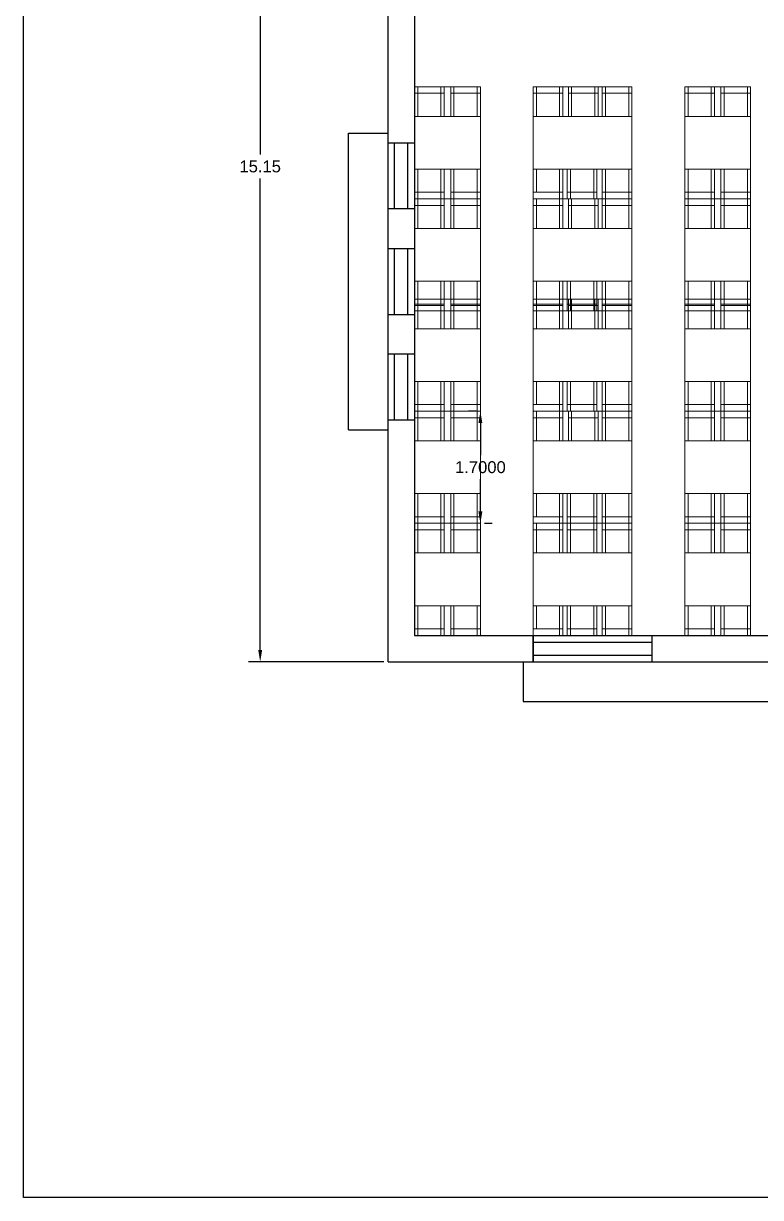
# Model space of a CAD drawing. Header units: inches. Extents: x 101 to 668, y -217 to 99.
# Drawn here: x 123.27 to 134.45, y -4.21 to 13.59 of the extents above; entities that cross this region are included whole.
import ezdxf

# ---------------------------------------------------------------- set-up
doc = ezdxf.new("R2010")
doc.units = ezdxf.units.IN
doc.header["$MEASUREMENT"] = 0
doc.layers.add('FUR', color=1, linetype='Continuous', lineweight=15)
doc.styles.get("Standard").update_dxf_attribs({"font": 'arial.ttf'})
doc.dimstyles.get("Standard").update_dxf_attribs({"dimtxt": 0.18, "dimasz": 0.18, "dimexe": 0.18, "dimexo": 0.0625, "dimgap": 0.09, "dimtad": 0, "dimtih": 1, "dimtoh": 1, "dimdec": 4, "dimzin": 0, "dimdsep": 46, "dimtxsty": 'Standard', "dimcen": 0.09, "dimadec": 0, "dimazin": 0, "dimtfac": 1, "dimtdec": 4, "dimtofl": 0, "dimtmove": 0, "dimatfit": 3, "dimfxl": 1, "dimtolj": 1, "dimtzin": 0, "dimarcsym": 0})

# ---------------------------------------------------------------- blocks, each defined once
blk = doc.blocks.new('*D25')
at = {"color": 0, "lineweight": -2}
for p, q in [((128.737, 18.928), (126.68, 18.928)), ((126.86, 18.748), (126.86, 11.6)), ((126.86, 4.088), (126.86, 11.236)), ((128.737, 3.908), (126.68, 3.908))]:
    blk.add_line(p, q, dxfattribs=at)
at = {"color": 0}
for points in [[(126.83, 18.748), (126.89, 18.748), (126.86, 18.928)], [(126.83, 4.088), (126.89, 4.088), (126.86, 3.908)]]:
    blk.add_solid(points, dxfattribs=at)
at = {"layer": 'Defpoints', "color": 0}
for p in [(128.8, 18.928), (126.86, 3.908), (128.8, 3.908)]:
    blk.add_point(p, dxfattribs=at)
at = {"color": 0, "insert": (126.86, 11.418), "char_height": 0.18, "attachment_point": 5}
blk.add_mtext('\\A1;15.15', dxfattribs=at)
blk = doc.blocks.new('*D65')
at = {"color": 0, "lineweight": -2}
for p, q in [((130.137, 7.708), (130.02, 7.708)), ((130.2, 7.528), (130.2, 7.04)), ((130.2, 6.188), (130.2, 6.676)), ((130.262, 6.008), (130.38, 6.008))]:
    blk.add_line(p, q, dxfattribs=at)
at = {"color": 0}
for points in [[(130.17, 7.528), (130.23, 7.528), (130.2, 7.708)], [(130.17, 6.188), (130.23, 6.188), (130.2, 6.008)]]:
    blk.add_solid(points, dxfattribs=at)
at = {"layer": 'Defpoints', "color": 0}
for p in [(130.2, 7.708), (130.2, 7.708), (130.2, 6.008)]:
    blk.add_point(p, dxfattribs=at)
at = {"color": 0, "insert": (130.2, 6.858), "char_height": 0.18, "attachment_point": 5}
blk.add_mtext('\\A1;1.7000', dxfattribs=at)

msp = doc.modelspace()

# ---------------------------------------------------------------- linework, layer by layer
for p, q in [((128.79961, 3.90825), (128.79961, 18.92825)), ((129.19961, 14.97825), (129.19961, 4.30825)), ((128.19961, 7.42526), (128.19961, 11.92526)), ((128.19961, 11.92526), (128.79961, 11.92526)), ((128.79961, 11.77526), (129.19961, 11.77526)), ((128.89961, 10.77526), (128.89961, 11.77526)), ((129.09961, 10.77526), (129.09961, 11.77526)), ((133.29961, 10.92825), (133.29961, 10.92825)), ((129.19961, 10.77526), (128.79961, 10.77526)), ((128.79961, 10.17526), (129.19961, 10.17526)), ((128.89961, 9.17526), (128.89961, 10.17526)), ((129.09961, 9.17526), (129.09961, 10.17526)), ((128.79961, 9.17526), (129.19961, 9.17526)), ((128.79961, 8.57526), (129.19961, 8.57526)), ((128.89961, 7.57526), (128.89961, 8.57526)), ((129.09961, 7.57526), (129.09961, 8.57526)), ((133.29961, 7.70825), (133.29961, 7.70825)), ((128.79961, 7.57526), (129.19961, 7.57526)), ((128.19961, 7.42526), (128.79961, 7.42526)), ((129.19961, 4.30825), (146.74461, 4.30825)), ((130.99961, 3.90825), (130.99961, 4.30825)), ((130.99961, 4.30825), (130.99961, 3.90825)), ((132.79961, 4.30825), (132.79961, 3.90825)), ((130.99961, 4.20825), (132.79961, 4.20825)), ((130.99961, 4.00825), (132.79961, 4.00825)), ((128.79961, 3.90825), (144.81961, 3.90825)), ((130.84961, 3.90825), (130.84961, 3.30825)), ((130.99961, 3.90825), (130.99961, 3.90825)), ((130.84961, 3.30825), (143.74961, 3.30825))]:
    msp.add_line(p, q)
msp.add_lwpolyline([(123.26887, 33.4591), (170.7734, 33.4591), (170.7734, -4.21419), (123.26887, -4.21419)], close=True)
at = {"layer": 'FUR', "lineweight": 20}
for p, q in [((129.19961, 12.62825), (129.19961, 12.17825)), ((129.19961, 12.62825), (129.64961, 12.62825)), ((129.19961, 12.62825), (130.19961, 12.62825)), ((129.64961, 12.52825), (129.19961, 12.52825)), ((129.24961, 12.62825), (129.24961, 12.17825)), ((129.59961, 12.62825), (129.59961, 12.17825)), ((129.64961, 12.62825), (129.64961, 12.17825)), ((129.74961, 12.62825), (130.19961, 12.62825)), ((129.74961, 12.62825), (129.74961, 12.17825)), ((130.19961, 12.52825), (129.74961, 12.52825)), ((129.79961, 12.62825), (129.79961, 12.17825)), ((130.14961, 12.62825), (130.14961, 12.17825)), ((130.19961, 12.62825), (130.19961, 12.17825)), ((130.19961, 12.62825), (130.19961, 11.37825)), ((130.99961, 12.62825), (130.99961, 11.37825)), ((130.99961, 12.62825), (130.99961, 12.17825)), ((130.99961, 12.62825), (131.44961, 12.62825)), ((130.99961, 12.62825), (132.49961, 12.62825)), ((131.44961, 12.52825), (130.99961, 12.52825)), ((131.04961, 12.62825), (131.04961, 12.17825)), ((131.39961, 12.62825), (131.39961, 12.17825)), ((131.44961, 12.62825), (131.44961, 12.17825)), ((131.53426, 12.62825), (131.53426, 12.17825)), ((131.98426, 12.52825), (131.53426, 12.52825)), ((131.58426, 12.62825), (131.58426, 12.17825)), ((131.64961, 12.62825), (132.09961, 12.62825)), ((131.93426, 12.62825), (131.93426, 12.17825)), ((131.98426, 12.62825), (131.98426, 12.17825)), ((132.04961, 12.62825), (132.04961, 12.17825)), ((132.49961, 12.52825), (132.04961, 12.52825)), ((132.09961, 12.62825), (132.09961, 12.17825)), ((132.44961, 12.62825), (132.44961, 12.17825)), ((132.49961, 12.62825), (132.49961, 10.92825)), ((132.49961, 12.62825), (132.49961, 12.17825)), ((133.29961, 12.62825), (133.29961, 10.92825)), ((133.29961, 12.62825), (133.74961, 12.62825)), ((133.29961, 12.62825), (134.29961, 12.62825)), ((133.74961, 12.52825), (133.29961, 12.52825)), ((133.34961, 12.62825), (133.34961, 12.17825)), ((133.69961, 12.62825), (133.69961, 12.17825)), ((133.74961, 12.62825), (133.74961, 12.17825)), ((133.84961, 12.62825), (134.29961, 12.62825)), ((133.84961, 12.62825), (133.84961, 12.17825)), ((134.29961, 12.52825), (133.84961, 12.52825)), ((133.89961, 12.62825), (133.89961, 12.17825)), ((134.24961, 12.62825), (134.24961, 12.17825)), ((134.29961, 12.62825), (134.29961, 12.17825)), ((134.29961, 12.62825), (134.29961, 11.37825)), ((129.19961, 12.37825), (129.19961, 12.17825)), ((129.74961, 12.37825), (129.74961, 12.17825)), ((130.99961, 12.37825), (130.99961, 12.17825)), ((131.53426, 12.37825), (131.53426, 12.17825)), ((133.84961, 12.37825), (133.84961, 12.17825)), ((129.19961, 12.17825), (129.74961, 12.17825)), ((129.19961, 12.17825), (129.19961, 11.37825)), ((129.74961, 12.17825), (130.19961, 12.17825)), ((130.99961, 12.17825), (131.53426, 12.17825)), ((130.99961, 12.17825), (130.99961, 11.37825)), ((131.53426, 12.17825), (132.04961, 12.17825)), ((132.04961, 12.17825), (132.49961, 12.17825)), ((133.29961, 12.17825), (133.84961, 12.17825)), ((133.84961, 12.17825), (134.29961, 12.17825)), ((129.19961, 11.37825), (129.74961, 11.37825)), ((129.19961, 11.37825), (129.19961, 10.92825)), ((129.24961, 11.37825), (129.24961, 10.92825)), ((129.59961, 11.37825), (129.59961, 10.92825)), ((129.64961, 11.37825), (129.64961, 10.92825)), ((129.74961, 11.37825), (130.19961, 11.37825)), ((129.74961, 11.37825), (129.74961, 10.92825)), ((129.79961, 11.37825), (129.79961, 10.92825)), ((130.14961, 11.37825), (130.14961, 10.92825)), ((130.19961, 11.37825), (130.19961, 10.92825)), ((130.19961, 11.37825), (130.19961, 10.92825)), ((130.99961, 11.37825), (131.51882, 11.37825)), ((130.99961, 11.37825), (130.99961, 10.92825)), ((131.04961, 11.37825), (131.04961, 11.02825)), ((131.39961, 11.37825), (131.39961, 10.92825)), ((131.44961, 11.37825), (131.44961, 10.92825)), ((131.51882, 11.37825), (132.04961, 11.37825)), ((131.51882, 11.37825), (131.51882, 10.92825)), ((131.56882, 11.37825), (131.56882, 10.92825)), ((131.91882, 11.37825), (131.91882, 10.92825)), ((131.96882, 11.37825), (131.96882, 10.92825)), ((132.04961, 11.37825), (132.49961, 11.37825)), ((132.04961, 11.37825), (132.04961, 10.92825)), ((132.09961, 11.37825), (132.09961, 10.92825)), ((132.44961, 11.37825), (132.44961, 10.92825)), ((132.49961, 11.37825), (132.49961, 10.92825)), ((133.29961, 11.37825), (133.84961, 11.37825)), ((133.34961, 11.37825), (133.34961, 10.92825)), ((133.69961, 11.37825), (133.69961, 10.92825)), ((133.74961, 11.37825), (133.74961, 10.92825)), ((133.84961, 11.37825), (134.29961, 11.37825)), ((133.84961, 11.37825), (133.84961, 10.92825)), ((133.89961, 11.37825), (133.89961, 10.92825)), ((134.24961, 11.37825), (134.24961, 10.92825)), ((134.29961, 11.37825), (134.29961, 10.92825)), ((134.29961, 11.37825), (134.29961, 10.92825)), ((129.19961, 11.02825), (129.64961, 11.02825)), ((129.19961, 10.92825), (129.64961, 10.92825)), ((129.19961, 10.92825), (130.19961, 10.92825)), ((129.19961, 10.92825), (129.19961, 9.22825)), ((129.19961, 10.92825), (129.64961, 10.92825)), ((129.19961, 10.92825), (130.19961, 10.92825)), ((129.24961, 10.92825), (129.24961, 10.47825)), ((129.59961, 10.92825), (129.59961, 10.47825)), ((129.64961, 10.92825), (129.64961, 10.47825)), ((129.74961, 11.02825), (130.19961, 11.02825)), ((129.74961, 10.92825), (130.19961, 10.92825)), ((129.74961, 10.92825), (129.74961, 10.47825)), ((129.79961, 10.92825), (129.79961, 10.47825)), ((129.84961, 10.92825), (130.19961, 10.92825)), ((130.14961, 10.92825), (130.14961, 10.47825)), ((130.19961, 10.92825), (130.19961, 10.47825)), ((130.19961, 10.92825), (130.19961, 9.67825)), ((130.99961, 11.02825), (131.44961, 11.02825)), ((130.99961, 10.92825), (131.44961, 10.92825)), ((130.99961, 10.92825), (132.49961, 10.92825)), ((130.99961, 10.92825), (130.99961, 9.67825)), ((130.99961, 10.92825), (130.99961, 10.47825)), ((130.99961, 10.92825), (131.44961, 10.92825)), ((130.99961, 10.92825), (132.49961, 10.92825)), ((131.04961, 10.92825), (131.04961, 10.47825)), ((131.39961, 10.92825), (131.39961, 10.47825)), ((131.44961, 10.92825), (131.44961, 10.47825)), ((131.51882, 11.02825), (131.96882, 11.02825)), ((131.53426, 10.92825), (131.53426, 10.47825)), ((131.58426, 10.92825), (131.58426, 10.47825)), ((131.64961, 10.92825), (132.09961, 10.92825)), ((131.64961, 10.92825), (132.09961, 10.92825)), ((131.93426, 10.92825), (131.93426, 10.47825)), ((131.98426, 10.92825), (131.98426, 10.47825)), ((132.04961, 11.02825), (132.49961, 11.02825)), ((132.04961, 10.92825), (132.04961, 10.47825)), ((132.09961, 10.92825), (132.09961, 10.47825)), ((132.44961, 10.92825), (132.44961, 10.47825)), ((132.49961, 10.92825), (132.49961, 9.22825)), ((132.49961, 10.92825), (132.49961, 10.47825)), ((133.29961, 11.02825), (133.74961, 11.02825)), ((133.29961, 10.92825), (133.74961, 10.92825)), ((133.29961, 10.92825), (134.29961, 10.92825)), ((133.29961, 10.92825), (133.29961, 9.22825)), ((133.29961, 10.92825), (133.74961, 10.92825)), ((133.29961, 10.92825), (134.29961, 10.92825)), ((133.34961, 10.92825), (133.34961, 10.47825)), ((133.69961, 10.92825), (133.69961, 10.47825)), ((133.74961, 10.92825), (133.74961, 10.47825)), ((133.84961, 11.02825), (134.29961, 11.02825)), ((133.84961, 10.92825), (134.29961, 10.92825)), ((133.84961, 10.92825), (133.84961, 10.47825)), ((133.89961, 10.92825), (133.89961, 10.47825)), ((133.94961, 10.92825), (134.29961, 10.92825)), ((134.24961, 10.92825), (134.24961, 10.47825)), ((134.29961, 10.92825), (134.29961, 10.47825)), ((134.29961, 10.92825), (134.29961, 9.67825)), ((129.64961, 10.82825), (129.19961, 10.82825)), ((130.19961, 10.82825), (129.74961, 10.82825)), ((131.44961, 10.82825), (130.99961, 10.82825)), ((131.98426, 10.82825), (131.53426, 10.82825)), ((132.49961, 10.82825), (132.04961, 10.82825)), ((133.74961, 10.82825), (133.29961, 10.82825)), ((134.29961, 10.82825), (133.84961, 10.82825)), ((129.74961, 10.67825), (129.74961, 10.47825)), ((130.99961, 10.67825), (130.99961, 10.47825)), ((131.53426, 10.67825), (131.53426, 10.47825)), ((133.84961, 10.67825), (133.84961, 10.47825)), ((129.19961, 10.47825), (129.74961, 10.47825)), ((129.74961, 10.47825), (130.19961, 10.47825)), ((130.99961, 10.47825), (131.53426, 10.47825)), ((130.99961, 10.47825), (130.99961, 9.67825)), ((131.53426, 10.47825), (132.04961, 10.47825)), ((132.04961, 10.47825), (132.49961, 10.47825)), ((133.29961, 10.47825), (133.84961, 10.47825)), ((133.84961, 10.47825), (134.29961, 10.47825)), ((129.19961, 9.67825), (129.74961, 9.67825)), ((129.24961, 9.67825), (129.24961, 9.22825)), ((129.59961, 9.67825), (129.59961, 9.22825)), ((129.64961, 9.67825), (129.64961, 9.22825)), ((129.74961, 9.67825), (130.19961, 9.67825)), ((129.74961, 9.67825), (129.74961, 9.22825)), ((129.79961, 9.67825), (129.79961, 9.22825)), ((130.14961, 9.67825), (130.14961, 9.22825)), ((130.19961, 9.67825), (130.19961, 9.22825)), ((130.19961, 9.67825), (130.19961, 9.22825)), ((130.99961, 9.67825), (131.51882, 9.67825)), ((130.99961, 9.67825), (130.99961, 9.22825)), ((131.04961, 9.67825), (131.04961, 9.32825)), ((131.39961, 9.67825), (131.39961, 9.22825)), ((131.44961, 9.67825), (131.44961, 9.22825)), ((131.51882, 9.67825), (132.04961, 9.67825)), ((131.51882, 9.67825), (131.51882, 9.22825)), ((131.56882, 9.67825), (131.56882, 9.22825)), ((131.91882, 9.67825), (131.91882, 9.22825)), ((131.96882, 9.67825), (131.96882, 9.22825)), ((132.04961, 9.67825), (132.49961, 9.67825)), ((132.04961, 9.67825), (132.04961, 9.22825)), ((132.09961, 9.67825), (132.09961, 9.22825)), ((132.44961, 9.67825), (132.44961, 9.22825)), ((132.49961, 9.67825), (132.49961, 9.22825)), ((133.29961, 9.67825), (133.84961, 9.67825)), ((133.34961, 9.67825), (133.34961, 9.22825)), ((133.69961, 9.67825), (133.69961, 9.22825)), ((133.74961, 9.67825), (133.74961, 9.22825)), ((133.84961, 9.67825), (134.29961, 9.67825)), ((133.84961, 9.67825), (133.84961, 9.22825)), ((133.89961, 9.67825), (133.89961, 9.22825)), ((134.24961, 9.67825), (134.24961, 9.22825)), ((134.29961, 9.67825), (134.29961, 9.22825)), ((134.29961, 9.67825), (134.29961, 9.22825)), ((129.19961, 9.40825), (129.19961, 8.95825)), ((129.19961, 9.40825), (129.64961, 9.40825)), ((129.19961, 9.40825), (130.19961, 9.40825)), ((129.19961, 9.32825), (129.64961, 9.32825)), ((129.64961, 9.30825), (129.19961, 9.30825)), ((129.24961, 9.40825), (129.24961, 8.95825)), ((129.59961, 9.40825), (129.59961, 8.95825)), ((129.64961, 9.40825), (129.64961, 8.95825)), ((129.74961, 9.40825), (130.19961, 9.40825)), ((129.74961, 9.40825), (129.74961, 8.95825)), ((129.74961, 9.32825), (130.19961, 9.32825)), ((130.19961, 9.30825), (129.74961, 9.30825)), ((129.79961, 9.40825), (129.79961, 8.95825)), ((130.14961, 9.40825), (130.14961, 8.95825)), ((130.19961, 9.40825), (130.19961, 8.95825)), ((130.19961, 9.40825), (130.19961, 8.15825)), ((130.99961, 9.40825), (130.99961, 8.15825)), ((130.99961, 9.40825), (130.99961, 8.95825)), ((130.99961, 9.40825), (131.44961, 9.40825)), ((130.99961, 9.40825), (132.49961, 9.40825)), ((130.99961, 9.32825), (131.44961, 9.32825)), ((131.44961, 9.30825), (130.99961, 9.30825)), ((131.04961, 9.40825), (131.04961, 8.95825)), ((131.39961, 9.40825), (131.39961, 8.95825)), ((131.44961, 9.40825), (131.44961, 8.95825)), ((131.51882, 9.32825), (131.96882, 9.32825)), ((131.53426, 9.40825), (131.53426, 8.95825)), ((131.98426, 9.30825), (131.53426, 9.30825)), ((131.58426, 9.40825), (131.58426, 8.95825)), ((131.64961, 9.40825), (132.09961, 9.40825)), ((131.93426, 9.40825), (131.93426, 8.95825)), ((131.98426, 9.40825), (131.98426, 8.95825)), ((132.04961, 9.40825), (132.04961, 8.95825)), ((132.04961, 9.32825), (132.49961, 9.32825)), ((132.49961, 9.30825), (132.04961, 9.30825)), ((132.09961, 9.40825), (132.09961, 8.95825)), ((132.44961, 9.40825), (132.44961, 8.95825)), ((132.49961, 9.40825), (132.49961, 7.70825)), ((132.49961, 9.40825), (132.49961, 8.95825)), ((133.29961, 9.40825), (133.29961, 7.70825)), ((133.29961, 9.40825), (133.74961, 9.40825)), ((133.29961, 9.40825), (134.29961, 9.40825)), ((133.29961, 9.32825), (133.74961, 9.32825)), ((133.74961, 9.30825), (133.29961, 9.30825)), ((133.34961, 9.40825), (133.34961, 8.95825)), ((133.69961, 9.40825), (133.69961, 8.95825)), ((133.74961, 9.40825), (133.74961, 8.95825)), ((133.84961, 9.40825), (134.29961, 9.40825)), ((133.84961, 9.40825), (133.84961, 8.95825)), ((133.84961, 9.32825), (134.29961, 9.32825)), ((134.29961, 9.30825), (133.84961, 9.30825)), ((133.89961, 9.40825), (133.89961, 8.95825)), ((134.24961, 9.40825), (134.24961, 8.95825)), ((134.29961, 9.40825), (134.29961, 8.95825)), ((134.29961, 9.40825), (134.29961, 8.15825)), ((129.19961, 9.22825), (129.64961, 9.22825)), ((129.19961, 9.22825), (130.19961, 9.22825)), ((129.19961, 9.15825), (129.19961, 8.95825)), ((129.74961, 9.15825), (129.74961, 8.95825)), ((129.84961, 9.22825), (130.19961, 9.22825)), ((130.99961, 9.22825), (131.44961, 9.22825)), ((130.99961, 9.22825), (132.49961, 9.22825)), ((130.99961, 9.15825), (130.99961, 8.95825)), ((131.53426, 9.15825), (131.53426, 8.95825)), ((131.64961, 9.22825), (132.09961, 9.22825)), ((133.29961, 9.22825), (133.74961, 9.22825)), ((133.29961, 9.22825), (134.29961, 9.22825)), ((133.84961, 9.15825), (133.84961, 8.95825)), ((133.94961, 9.22825), (134.29961, 9.22825)), ((129.19961, 8.95825), (129.74961, 8.95825)), ((129.19961, 8.95825), (129.19961, 8.15825)), ((129.74961, 8.95825), (130.19961, 8.95825)), ((130.99961, 8.95825), (131.53426, 8.95825)), ((130.99961, 8.95825), (130.99961, 8.15825)), ((131.53426, 8.95825), (132.04961, 8.95825)), ((132.04961, 8.95825), (132.49961, 8.95825)), ((133.29961, 8.95825), (133.84961, 8.95825)), ((133.84961, 8.95825), (134.29961, 8.95825)), ((129.19961, 8.15825), (129.74961, 8.15825)), ((129.19961, 8.15825), (129.19961, 7.70825)), ((129.24961, 8.15825), (129.24961, 7.70825)), ((129.59961, 8.15825), (129.59961, 7.70825)), ((129.64961, 8.15825), (129.64961, 7.70825)), ((129.74961, 8.15825), (130.19961, 8.15825)), ((129.74961, 8.15825), (129.74961, 7.70825)), ((129.79961, 8.15825), (129.79961, 7.70825)), ((130.14961, 8.15825), (130.14961, 7.70825)), ((130.19961, 8.15825), (130.19961, 7.70825)), ((130.19961, 8.15825), (130.19961, 7.70825)), ((130.99961, 8.15825), (131.51882, 8.15825)), ((130.99961, 8.15825), (130.99961, 7.70825)), ((131.04961, 8.15825), (131.04961, 7.80825)), ((131.39961, 8.15825), (131.39961, 7.70825)), ((131.44961, 8.15825), (131.44961, 7.70825)), ((131.51882, 8.15825), (132.04961, 8.15825)), ((131.51882, 8.15825), (131.51882, 7.70825)), ((131.56882, 8.15825), (131.56882, 7.70825)), ((131.91882, 8.15825), (131.91882, 7.70825)), ((131.96882, 8.15825), (131.96882, 7.70825)), ((132.04961, 8.15825), (132.49961, 8.15825)), ((132.04961, 8.15825), (132.04961, 7.70825)), ((132.09961, 8.15825), (132.09961, 7.70825)), ((132.44961, 8.15825), (132.44961, 7.70825)), ((132.49961, 8.15825), (132.49961, 7.70825)), ((133.29961, 8.15825), (133.84961, 8.15825)), ((133.34961, 8.15825), (133.34961, 7.70825)), ((133.69961, 8.15825), (133.69961, 7.70825)), ((133.74961, 8.15825), (133.74961, 7.70825)), ((133.84961, 8.15825), (134.29961, 8.15825)), ((133.84961, 8.15825), (133.84961, 7.70825)), ((133.89961, 8.15825), (133.89961, 7.70825)), ((134.24961, 8.15825), (134.24961, 7.70825)), ((134.29961, 8.15825), (134.29961, 7.70825)), ((134.29961, 8.15825), (134.29961, 7.70825)), ((129.19961, 7.80825), (129.64961, 7.80825)), ((129.19961, 7.70825), (129.19961, 6.00825)), ((129.19961, 7.70825), (129.64961, 7.70825)), ((129.19961, 7.70825), (130.19961, 7.70825)), ((129.19961, 7.70825), (129.64961, 7.70825)), ((129.19961, 7.70825), (130.19961, 7.70825)), ((129.19961, 7.70825), (129.64961, 7.70825)), ((129.19961, 7.70825), (130.19961, 7.70825)), ((129.24961, 7.70825), (129.24961, 7.25825)), ((129.59961, 7.70825), (129.59961, 7.25825)), ((129.64961, 7.70825), (129.64961, 7.25825)), ((129.74961, 7.80825), (130.19961, 7.80825)), ((129.74961, 7.70825), (130.19961, 7.70825)), ((129.74961, 7.70825), (129.74961, 7.25825)), ((129.74961, 7.70825), (130.19961, 7.70825)), ((129.79961, 7.70825), (129.79961, 7.25825)), ((129.84961, 7.70825), (130.19961, 7.70825)), ((130.14961, 7.70825), (130.14961, 7.25825)), ((130.19961, 7.70825), (130.19961, 7.25825)), ((130.19961, 7.70825), (130.19961, 6.45825)), ((130.99961, 7.80825), (131.44961, 7.80825)), ((130.99961, 7.70825), (130.99961, 6.45825)), ((130.99961, 7.70825), (130.99961, 7.25825)), ((130.99961, 7.70825), (131.44961, 7.70825)), ((130.99961, 7.70825), (132.49961, 7.70825)), ((130.99961, 7.70825), (131.44961, 7.70825)), ((130.99961, 7.70825), (132.49961, 7.70825)), ((130.99961, 7.70825), (131.44961, 7.70825)), ((130.99961, 7.70825), (132.49961, 7.70825)), ((131.04961, 7.70825), (131.04961, 7.25825)), ((131.39961, 7.70825), (131.39961, 7.25825)), ((131.44961, 7.70825), (131.44961, 7.25825)), ((131.51882, 7.80825), (131.96882, 7.80825)), ((131.53426, 7.70825), (131.53426, 7.25825)), ((131.58426, 7.70825), (131.58426, 7.25825)), ((131.64961, 7.70825), (132.09961, 7.70825)), ((131.64961, 7.70825), (132.09961, 7.70825)), ((131.64961, 7.70825), (132.09961, 7.70825)), ((131.93426, 7.70825), (131.93426, 7.25825)), ((131.98426, 7.70825), (131.98426, 7.25825)), ((132.04961, 7.80825), (132.49961, 7.80825)), ((132.04961, 7.70825), (132.04961, 7.25825)), ((132.09961, 7.70825), (132.09961, 7.25825)), ((132.44961, 7.70825), (132.44961, 7.25825)), ((132.49961, 7.70825), (132.49961, 6.00825)), ((132.49961, 7.70825), (132.49961, 7.25825)), ((133.29961, 7.80825), (133.74961, 7.80825)), ((133.29961, 7.70825), (133.29961, 6.00825)), ((133.29961, 7.70825), (133.74961, 7.70825)), ((133.29961, 7.70825), (134.29961, 7.70825)), ((133.29961, 7.70825), (133.74961, 7.70825)), ((133.29961, 7.70825), (134.29961, 7.70825)), ((133.29961, 7.70825), (133.74961, 7.70825)), ((133.29961, 7.70825), (134.29961, 7.70825)), ((133.34961, 7.70825), (133.34961, 7.25825)), ((133.69961, 7.70825), (133.69961, 7.25825)), ((133.74961, 7.70825), (133.74961, 7.25825)), ((133.84961, 7.80825), (134.29961, 7.80825)), ((133.84961, 7.70825), (134.29961, 7.70825)), ((133.84961, 7.70825), (133.84961, 7.25825)), ((133.84961, 7.70825), (134.29961, 7.70825)), ((133.89961, 7.70825), (133.89961, 7.25825)), ((133.94961, 7.70825), (134.29961, 7.70825)), ((134.24961, 7.70825), (134.24961, 7.25825)), ((134.29961, 7.70825), (134.29961, 7.25825)), ((134.29961, 7.70825), (134.29961, 6.45825)), ((129.64961, 7.60825), (129.19961, 7.60825)), ((130.19961, 7.60825), (129.74961, 7.60825)), ((131.44961, 7.60825), (130.99961, 7.60825)), ((131.98426, 7.60825), (131.53426, 7.60825)), ((132.49961, 7.60825), (132.04961, 7.60825)), ((133.74961, 7.60825), (133.29961, 7.60825)), ((134.29961, 7.60825), (133.84961, 7.60825)), ((129.74961, 7.45825), (129.74961, 7.25825)), ((130.99961, 7.45825), (130.99961, 7.25825)), ((131.53426, 7.45825), (131.53426, 7.25825)), ((133.84961, 7.45825), (133.84961, 7.25825)), ((129.19961, 7.25825), (129.74961, 7.25825)), ((129.74961, 7.25825), (130.19961, 7.25825)), ((130.99961, 7.25825), (131.53426, 7.25825)), ((130.99961, 7.25825), (130.99961, 6.45825)), ((131.53426, 7.25825), (132.04961, 7.25825)), ((132.04961, 7.25825), (132.49961, 7.25825)), ((133.29961, 7.25825), (133.84961, 7.25825)), ((133.84961, 7.25825), (134.29961, 7.25825)), ((129.19961, 6.45825), (129.74961, 6.45825)), ((129.24961, 6.45825), (129.24961, 6.00825)), ((129.59961, 6.45825), (129.59961, 6.00825)), ((129.64961, 6.45825), (129.64961, 6.00825)), ((129.74961, 6.45825), (130.19961, 6.45825)), ((129.74961, 6.45825), (129.74961, 6.00825)), ((129.79961, 6.45825), (129.79961, 6.00825)), ((130.14961, 6.45825), (130.14961, 6.00825)), ((130.19961, 6.45825), (130.19961, 6.00825)), ((130.19961, 6.45825), (130.19961, 6.00825)), ((130.99961, 6.45825), (131.51882, 6.45825)), ((130.99961, 6.45825), (130.99961, 6.00825)), ((131.04961, 6.45825), (131.04961, 6.10825)), ((131.39961, 6.45825), (131.39961, 6.00825)), ((131.44961, 6.45825), (131.44961, 6.00825)), ((131.51882, 6.45825), (132.04961, 6.45825)), ((131.51882, 6.45825), (131.51882, 6.00825)), ((131.56882, 6.45825), (131.56882, 6.00825)), ((131.91882, 6.45825), (131.91882, 6.00825)), ((131.96882, 6.45825), (131.96882, 6.00825)), ((132.04961, 6.45825), (132.49961, 6.45825)), ((132.04961, 6.45825), (132.04961, 6.00825)), ((132.09961, 6.45825), (132.09961, 6.00825)), ((132.44961, 6.45825), (132.44961, 6.00825)), ((132.49961, 6.45825), (132.49961, 6.00825)), ((133.29961, 6.45825), (133.84961, 6.45825)), ((133.34961, 6.45825), (133.34961, 6.00825)), ((133.69961, 6.45825), (133.69961, 6.00825)), ((133.74961, 6.45825), (133.74961, 6.00825)), ((133.84961, 6.45825), (134.29961, 6.45825)), ((133.84961, 6.45825), (133.84961, 6.00825)), ((133.89961, 6.45825), (133.89961, 6.00825)), ((134.24961, 6.45825), (134.24961, 6.00825)), ((134.29961, 6.45825), (134.29961, 6.00825)), ((134.29961, 6.45825), (134.29961, 6.00825)), ((129.19961, 6.10825), (129.64961, 6.10825)), ((129.74961, 6.10825), (130.19961, 6.10825)), ((130.99961, 6.10825), (131.44961, 6.10825)), ((131.51882, 6.10825), (131.96882, 6.10825)), ((132.04961, 6.10825), (132.49961, 6.10825)), ((133.29961, 6.10825), (133.74961, 6.10825)), ((133.84961, 6.10825), (134.29961, 6.10825)), ((129.19961, 6.00825), (129.19961, 4.30825)), ((129.19961, 6.00825), (129.64961, 6.00825)), ((129.19961, 6.00825), (130.19961, 6.00825)), ((129.19961, 6.00825), (129.64961, 6.00825)), ((129.19961, 6.00825), (130.19961, 6.00825)), ((129.64961, 5.90825), (129.19961, 5.90825)), ((129.24961, 6.00825), (129.24961, 5.55825)), ((129.59961, 6.00825), (129.59961, 5.55825)), ((129.64961, 6.00825), (129.64961, 5.55825)), ((129.74961, 6.00825), (130.19961, 6.00825)), ((129.74961, 6.00825), (129.74961, 5.55825)), ((130.19961, 5.90825), (129.74961, 5.90825)), ((129.79961, 6.00825), (129.79961, 5.55825)), ((129.84961, 6.00825), (130.19961, 6.00825)), ((130.14961, 6.00825), (130.14961, 5.55825)), ((130.19961, 6.00825), (130.19961, 5.55825)), ((130.19961, 6.00825), (130.19961, 4.75825)), ((130.99961, 6.00825), (131.44961, 6.00825)), ((130.99961, 6.00825), (132.49961, 6.00825)), ((130.99961, 6.00825), (130.99961, 4.75825)), ((130.99961, 6.00825), (130.99961, 5.55825)), ((130.99961, 6.00825), (131.44961, 6.00825)), ((130.99961, 6.00825), (132.49961, 6.00825)), ((131.44961, 5.90825), (130.99961, 5.90825)), ((131.04961, 6.00825), (131.04961, 5.55825)), ((131.39961, 6.00825), (131.39961, 5.55825)), ((131.44961, 6.00825), (131.44961, 5.55825)), ((131.51882, 6.00825), (131.51882, 5.55825)), ((131.96882, 5.90825), (131.51882, 5.90825)), ((131.56882, 6.00825), (131.56882, 5.55825)), ((131.64961, 6.00825), (132.09961, 6.00825)), ((131.64961, 6.00825), (132.09961, 6.00825)), ((131.91882, 6.00825), (131.91882, 5.55825)), ((131.96882, 6.00825), (131.96882, 5.55825)), ((132.04961, 6.00825), (132.04961, 5.55825)), ((132.49961, 5.90825), (132.04961, 5.90825)), ((132.09961, 6.00825), (132.09961, 5.55825)), ((132.44961, 6.00825), (132.44961, 5.55825)), ((132.49961, 6.00825), (132.49961, 4.30825)), ((132.49961, 6.00825), (132.49961, 5.55825)), ((133.29961, 6.00825), (133.74961, 6.00825)), ((133.29961, 6.00825), (134.29961, 6.00825)), ((133.29961, 6.00825), (133.29961, 4.30825)), ((133.29961, 6.00825), (133.74961, 6.00825)), ((133.29961, 6.00825), (134.29961, 6.00825)), ((133.74961, 5.90825), (133.29961, 5.90825)), ((133.34961, 6.00825), (133.34961, 5.55825)), ((133.69961, 6.00825), (133.69961, 5.55825)), ((133.74961, 6.00825), (133.74961, 5.55825)), ((133.84961, 6.00825), (134.29961, 6.00825)), ((133.84961, 6.00825), (133.84961, 5.55825)), ((134.29961, 5.90825), (133.84961, 5.90825)), ((133.89961, 6.00825), (133.89961, 5.55825)), ((133.94961, 6.00825), (134.29961, 6.00825)), ((134.24961, 6.00825), (134.24961, 5.55825)), ((134.29961, 6.00825), (134.29961, 5.55825)), ((134.29961, 6.00825), (134.29961, 4.75825)), ((129.74961, 5.75825), (129.74961, 5.55825)), ((130.99961, 5.75825), (130.99961, 5.55825)), ((133.84961, 5.75825), (133.84961, 5.55825)), ((129.19961, 5.55825), (129.74961, 5.55825)), ((129.74961, 5.55825), (130.19961, 5.55825)), ((130.99961, 5.55825), (131.53426, 5.55825)), ((130.99961, 5.55825), (130.99961, 4.75825)), ((131.53426, 5.55825), (132.04961, 5.55825)), ((132.04961, 5.55825), (132.49961, 5.55825)), ((133.29961, 5.55825), (133.84961, 5.55825)), ((133.84961, 5.55825), (134.29961, 5.55825)), ((129.19961, 4.75825), (129.74961, 4.75825)), ((129.24961, 4.75825), (129.24961, 4.30825)), ((129.59961, 4.75825), (129.59961, 4.30825)), ((129.64961, 4.75825), (129.64961, 4.30825)), ((129.74961, 4.75825), (130.19961, 4.75825)), ((129.74961, 4.75825), (129.74961, 4.30825)), ((129.79961, 4.75825), (129.79961, 4.30825)), ((130.14961, 4.75825), (130.14961, 4.30825)), ((130.19961, 4.75825), (130.19961, 4.30825)), ((130.19961, 4.75825), (130.19961, 4.30825)), ((130.99961, 4.75825), (131.51882, 4.75825)), ((130.99961, 4.75825), (130.99961, 4.30825)), ((131.04961, 4.75825), (131.04961, 4.40825)), ((131.39961, 4.75825), (131.39961, 4.30825)), ((131.44961, 4.75825), (131.44961, 4.30825)), ((131.51882, 4.75825), (132.04961, 4.75825)), ((131.51882, 4.75825), (131.51882, 4.30825)), ((131.56882, 4.75825), (131.56882, 4.30825)), ((131.91882, 4.75825), (131.91882, 4.30825)), ((131.96882, 4.75825), (131.96882, 4.30825)), ((132.04961, 4.75825), (132.49961, 4.75825)), ((132.04961, 4.75825), (132.04961, 4.30825)), ((132.09961, 4.75825), (132.09961, 4.30825)), ((132.44961, 4.75825), (132.44961, 4.30825)), ((132.49961, 4.75825), (132.49961, 4.30825)), ((133.29961, 4.75825), (133.84961, 4.75825)), ((133.34961, 4.75825), (133.34961, 4.30825)), ((133.69961, 4.75825), (133.69961, 4.30825)), ((133.74961, 4.75825), (133.74961, 4.30825)), ((133.84961, 4.75825), (134.29961, 4.75825)), ((133.84961, 4.75825), (133.84961, 4.30825)), ((133.89961, 4.75825), (133.89961, 4.30825)), ((134.24961, 4.75825), (134.24961, 4.30825)), ((134.29961, 4.75825), (134.29961, 4.30825)), ((134.29961, 4.75825), (134.29961, 4.30825)), ((129.19961, 4.40825), (129.64961, 4.40825)), ((129.19961, 4.30825), (129.64961, 4.30825)), ((129.19961, 4.30825), (130.19961, 4.30825)), ((129.74961, 4.40825), (130.19961, 4.40825)), ((129.84961, 4.30825), (130.19961, 4.30825)), ((130.99961, 4.40825), (131.44961, 4.40825)), ((130.99961, 4.30825), (131.44961, 4.30825)), ((130.99961, 4.30825), (132.49961, 4.30825)), ((131.51882, 4.40825), (131.96882, 4.40825)), ((131.64961, 4.30825), (132.09961, 4.30825)), ((132.04961, 4.40825), (132.49961, 4.40825)), ((133.29961, 4.40825), (133.74961, 4.40825)), ((133.29961, 4.30825), (133.74961, 4.30825)), ((133.29961, 4.30825), (134.29961, 4.30825)), ((133.84961, 4.40825), (134.29961, 4.40825)), ((133.94961, 4.30825), (134.29961, 4.30825))]:
    msp.add_line(p, q, dxfattribs=at)

# ---------------------------------------------------------------- dimensions: what is measured, and where the dimension line sits
dim = msp.add_linear_dim(base=(126.86, 3.90825), p1=(128.79961, 18.92825), p2=(128.79961, 3.90825), angle=90, text='15.15', dimstyle='Standard')
dim.commit()
dim.dimension.update_dxf_attribs({"geometry": '*D25', "text_midpoint": (126.86, 11.41825)})
dim = msp.add_linear_dim(base=(130.19961, 7.70825), p1=(130.19961, 6.00825), p2=(130.19961, 7.70825), angle=90, dimstyle='Standard')
dim.commit()
dim.dimension.update_dxf_attribs({"geometry": '*D65', "text_midpoint": (130.19961, 6.85825)})

doc.saveas('drawing.dxf')
